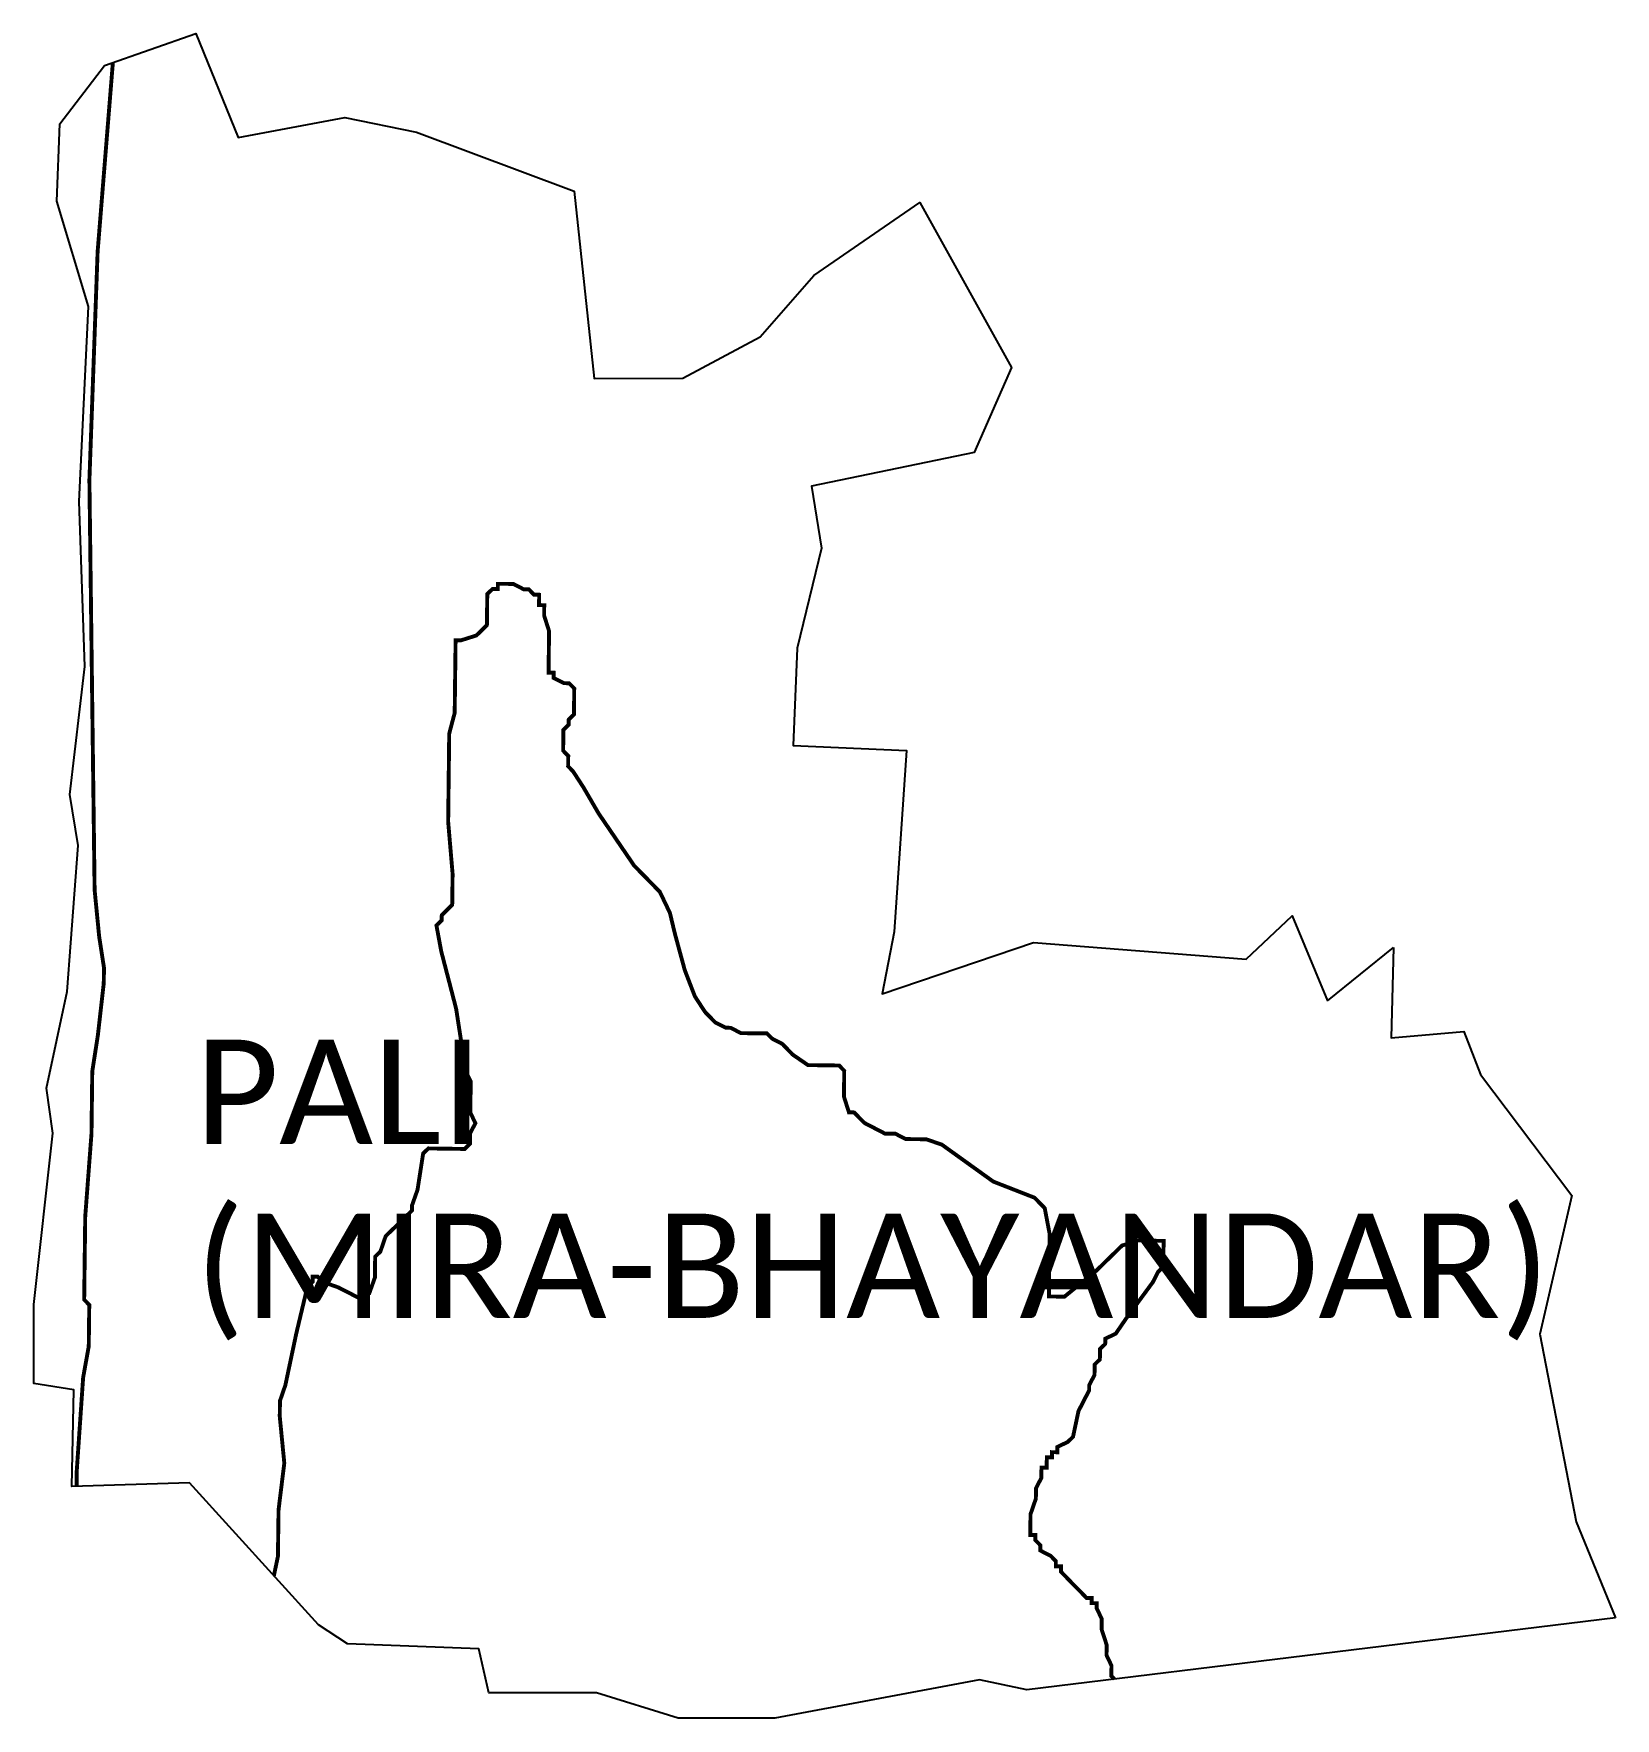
# Model space of a CAD drawing. Header units: metres. Extents: x 267209 to 268423, y 2134131 to 2135423.
import ezdxf

# ---------------------------------------------------------------- set-up
doc = ezdxf.new("R2010")
doc.units = ezdxf.units.M
for name, color, linetype in [('HAZARDS LINE', 1, 'Continuous'), ('village', 3, 'Continuous'), ('VILLAGE NAME', 250, 'Continuous')]:
    doc.layers.add(name, color=color, linetype=linetype)
doc.styles.get("Standard").update_dxf_attribs({"font": 'simplex.shx'})

msp = doc.modelspace()

# ---------------------------------------------------------------- linework, layer by layer
at = {"layer": 'HAZARDS LINE', "lineweight": 0, "const_width": 2.98}
for points in [[(267242.4, 2134308.7), (267242.5, 2134320.7), (267247.4, 2134392.2), (267251.7, 2134416.1), (267252.1, 2134447.9), (267248.2, 2134451.9), (267249, 2134515.6), (267253.8, 2134579.2), (267254.4, 2134626.9), (267258.7, 2134654.7), (267263.2, 2134694.4), (267263.4, 2134706.4), (267259.7, 2134730.3), (267256.2, 2134766.1), (267252.2, 2135080.5), (267258.5, 2135255.5), (267270.2, 2135400.6)], [(268038.5, 2134160.9), (268036.1, 2134163.3), (268036.2, 2134171.3), (268032.4, 2134179.3), (268032.5, 2134187.2), (268028.6, 2134199.2), (268028.7, 2134207.2), (268024.9, 2134215.2), (268024.9, 2134219.2), (268020.9, 2134219.2), (268021, 2134223.2), (268017, 2134223.2), (268013.1, 2134227.3), (268009.2, 2134231.3), (268005.2, 2134235.3), (267997.4, 2134243.4), (267997.4, 2134247.4), (267993.5, 2134247.4), (267993.5, 2134251.4), (267989.6, 2134255.4), (267981.7, 2134259.5), (267981.7, 2134263.5), (267977.8, 2134267.5), (267977.9, 2134271.5), (267973.9, 2134271.5), (267974.1, 2134287.4), (267978.2, 2134299.3), (267978.3, 2134307.3), (267982.4, 2134315.2), (267982.5, 2134323.1), (267986.5, 2134323.1), (267986.6, 2134331.1), (267990.6, 2134331), (267990.6, 2134335), (267994.6, 2134334.9), (267994.6, 2134338.9), (268002.6, 2134342.8), (268006.7, 2134346.7), (268010.9, 2134366.5), (268019.1, 2134382.4), (268019.1, 2134386.3), (268023.2, 2134394.2), (268023.3, 2134402.2), (268027.3, 2134406.1), (268027.4, 2134414.1), (268031.4, 2134418), (268031.5, 2134422), (268039.5, 2134425.9), (268047.6, 2134437.7), (268067.9, 2134465.3), (268071.9, 2134473.2), (268076, 2134477.1), (268076.2, 2134497), (268056.3, 2134497.3), (268044.3, 2134493.4), (268024.2, 2134473.8), (268000.1, 2134454.2), (267988.2, 2134454.4), (267988.8, 2134502.1), (267985, 2134522.1), (267977.2, 2134530.1), (267945.5, 2134542.5), (267906.1, 2134570.8), (267894.2, 2134574.9), (267878.3, 2134575.1), (267870.4, 2134579.2), (267862.4, 2134579.3), (267846.6, 2134587.5), (267838.8, 2134595.5), (267834.8, 2134595.6), (267831, 2134607.6), (267831.2, 2134627.5), (267827.3, 2134631.5), (267803.4, 2134631.8), (267791.6, 2134639.9), (267783.8, 2134648), (267775.9, 2134652.1), (267771.9, 2134656.1), (267752, 2134656.3), (267744.1, 2134660.4), (267740.2, 2134660.5), (267732.3, 2134664.5), (267728.3, 2134668.6), (267724.4, 2134672.6), (267716.6, 2134684.6), (267708.9, 2134704.6), (267701.3, 2134732.6), (267697.5, 2134748.5), (267689.8, 2134764.6), (267678, 2134776.7), (267670.1, 2134784.7), (267642.8, 2134824.8), (267631.1, 2134844.9), (267623.3, 2134856.9), (267619.4, 2134861), (267619.5, 2134868.9), (267615.6, 2134872.9), (267615.8, 2134888.9), (267619.8, 2134892.8), (267619.9, 2134896.8), (267623.9, 2134900.7), (267624.1, 2134920.6), (267620.2, 2134924.6), (267616.2, 2134924.7), (267608.3, 2134928.7), (267608.4, 2134932.7), (267604.4, 2134932.8), (267604.8, 2134964.6), (267601, 2134976.6), (267601.1, 2134984.5), (267597.1, 2134984.6), (267597.2, 2134992.5), (267593.2, 2134992.6), (267589.3, 2134996.6), (267585.3, 2134996.7), (267577.4, 2135000.8), (267565.5, 2135000.9), (267565.5, 2134996.9), (267561.5, 2134997), (267557.4, 2134993.1), (267557.1, 2134969.2), (267549.1, 2134961.3), (267537.1, 2134957.5), (267533.1, 2134957.6), (267532.4, 2134901.9), (267528.2, 2134886), (267527.4, 2134818.4), (267530.8, 2134778.5), (267530.5, 2134754.7), (267526.5, 2134750.7), (267522.5, 2134746.8), (267522.4, 2134742.8), (267518.4, 2134738.9), (267522.1, 2134719), (267533.5, 2134675.1), (267537.2, 2134651.1), (267537, 2134635.2), (267540.9, 2134631.2), (267540.8, 2134627.2), (267544.7, 2134619.2), (267544.4, 2134595.3), (267548.3, 2134587.3), (267544.2, 2134579.4), (267544.1, 2134571.5), (267540.1, 2134567.5), (267512.2, 2134567.9), (267508.2, 2134564), (267503.9, 2134536.2), (267499.7, 2134524.3), (267499.7, 2134520.3), (267491.6, 2134512.5), (267487.6, 2134508.5), (267479.5, 2134500.7), (267475.4, 2134488.8), (267471.4, 2134484.9), (267471.2, 2134468.9), (267467, 2134457.1), (267463.1, 2134457.1), (267459, 2134453.2), (267443.2, 2134461.3), (267431.3, 2134465.5), (267427.4, 2134469.5), (267423.4, 2134469.6), (267423.4, 2134465.6), (267419.4, 2134461.7), (267410.9, 2134426), (267402.5, 2134386.3), (267398.4, 2134374.4), (267398.2, 2134362.5), (267401.7, 2134326.6), (267397.3, 2134290.8), (267396.8, 2134255), (267393.7, 2134240.2)]]:
    msp.add_lwpolyline(points, dxfattribs=at)
at = {"layer": 'village', "flags": 128}
msp.add_lwpolyline([(268201.8, 2134681.2), (268252.6, 2134721.9)], dxfattribs=at)
at = {"layer": 'village', "color": 3, "true_color": 0x00ff00}
for points in [[(268422.7, 2134207.9, 0), (267971.3, 2134152.7, 0), (267935, 2134160.3, 0), (267778, 2134130.9, 0), (267703.7, 2134131, 0), (267641.3, 2134150.3, 0), (267558.5, 2134150.4, 0), (267550.9, 2134184.2, 0), (267450.3, 2134187.9, 0), (267427.9, 2134202.5, 0), (267329.1, 2134311.4, 0), (267238.7, 2134308.6, 0), (267240.2, 2134382.8, 0), (267209.5, 2134387.6, 0), (267209.7, 2134448.3, 0), (267224.1, 2134579.6, 0), (267219.4, 2134614, 0), (267235.2, 2134688.3, 0), (267243.7, 2134800.3, 0), (267237.1, 2134839.2, 0), (267248.7, 2134937.5, 0), (267244.4, 2135064.1, 0), (267251.6, 2135213.6, 0), (267227.1, 2135294.4, 0), (267229.6, 2135353.6, 0), (267263.9, 2135398.4, 0), (267333.9, 2135422.8, 0), (267366.4, 2135343.1, 0), (267448.2, 2135358.5, 0), (267503, 2135347.2, 0), (267624.1, 2135302, 0), (267639.5, 2135158.3, 0), (267707.5, 2135158.5, 0), (267766.8, 2135190.4, 0), (267807.8, 2135237.3, 0), (267889.1, 2135293.2, 0), (267959.5, 2135166.8, 0), (267930.8, 2135101.5, 0), (267806.2, 2135075.7, 0), (267813.7, 2135028.1, 0), (267795.1, 2134951.6, 0), (267792.1, 2134876.8, 0), (267878.9, 2134873, 0), (267869.6, 2134734.1, 0), (267860.2, 2134686.5, 0), (267976.5, 2134725.8, 0), (268139.6, 2134713, 0), (268174.7, 2134746.3, 0), (268201.8, 2134681.2, 0)], [(268252.6, 2134721.9, 0), (268250.7, 2134652.7, 0), (268306.4, 2134657.7, 0), (268319.3, 2134624.7, 0), (268389.2, 2134531.7, 0), (268364.8, 2134425.4, 0), (268392.6, 2134281.5, 0), (268422.7, 2134207.9, 0)]]:
    msp.add_polyline3d(points, dxfattribs=at)

# ---------------------------------------------------------------- texts
at = {"layer": 'VILLAGE NAME', "insert": (267333.3, 2134651.3), "char_height": 80, "attachment_point": 1}
msp.add_mtext_dynamic_manual_height_columns('{\\fCalibri|b0|i0|c0|p34;PALI (MIRA-BHAYANDAR)}', width=635.206, gutter_width=643.2, heights=[0], dxfattribs=at)

doc.saveas('drawing.dxf')
